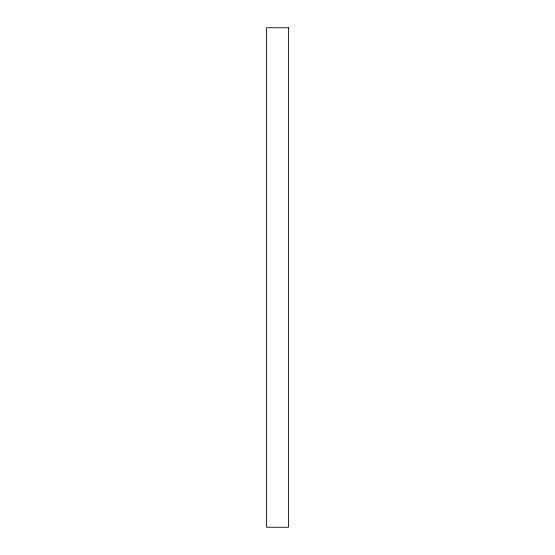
<?xml version="1.0" encoding="UTF-8"?>
<svg xmlns="http://www.w3.org/2000/svg" width="555" height="555" viewBox="0 0 555 555"><rect width="100%" height="100%" fill="white"/><g stroke="black" fill="none" stroke-linecap="round" stroke-linejoin="round"><path stroke-width="0.83" d="M288.427 27.75L266.573 27.75L266.573 527.25L288.427 527.25L288.427 27.75"/></g></svg>
